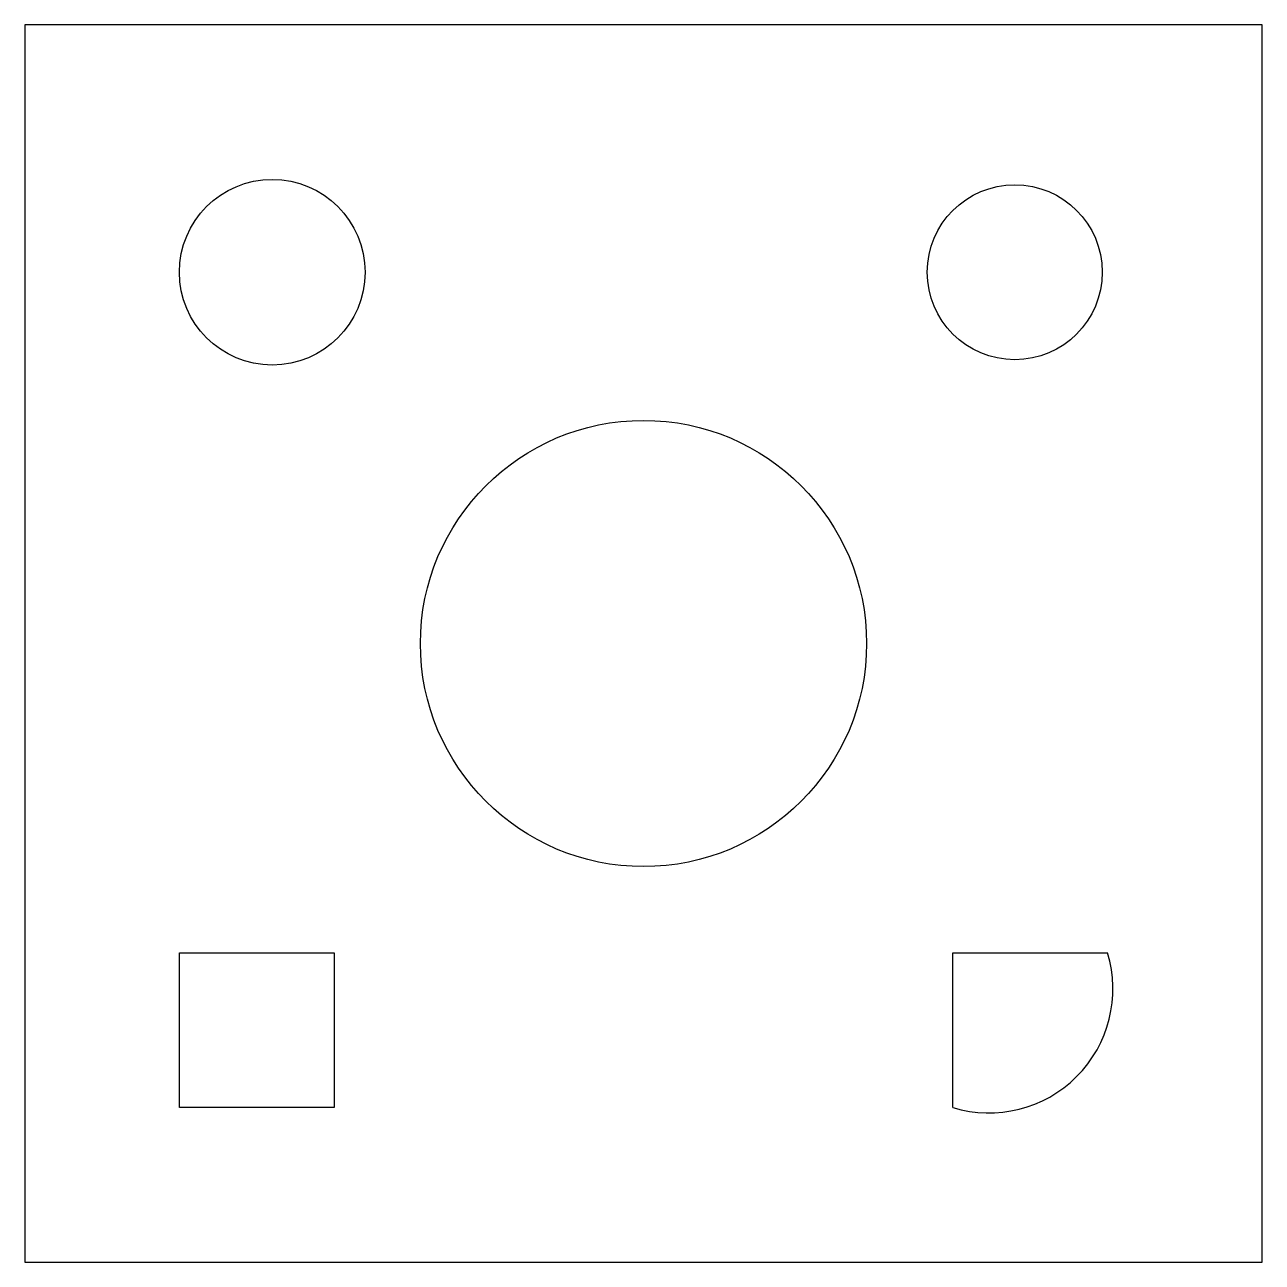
# Model space of a CAD drawing. Extents: x -20 to 20, y -20 to 20.
import ezdxf

# ---------------------------------------------------------------- set-up
doc = ezdxf.new("R2010")
doc.units = 0
doc.linetypes.add('Solid', pattern=[0])
doc.layers.add('Layer0', color=7, linetype='Solid')

msp = doc.modelspace()

# ---------------------------------------------------------------- linework, layer by layer
at = {"layer": 'Layer0'}
for p, q in [((20, 20), (-20, 20)), ((-20, 20), (-20, -20)), ((20, -20), (20, 20)), ((-15, -15), (-15, -10)), ((-15, -10), (-10, -10)), ((-10, -10), (-10, -15)), ((10, -15), (10, -10)), ((10, -10), (15, -10)), ((-10, -15), (-15, -15)), ((-20, -20), (20, -20))]:
    msp.add_line(p, q, dxfattribs=at)
for centre, radius in [((-12, 12), 3), ((12, 12), 2.828), ((0, 0), 7.211)]:
    msp.add_circle(centre, radius, dxfattribs=at)
msp.add_arc((11.167, -11.167), 4.007, 253.0725, 376.9275, dxfattribs=at)

doc.saveas('drawing.dxf')
